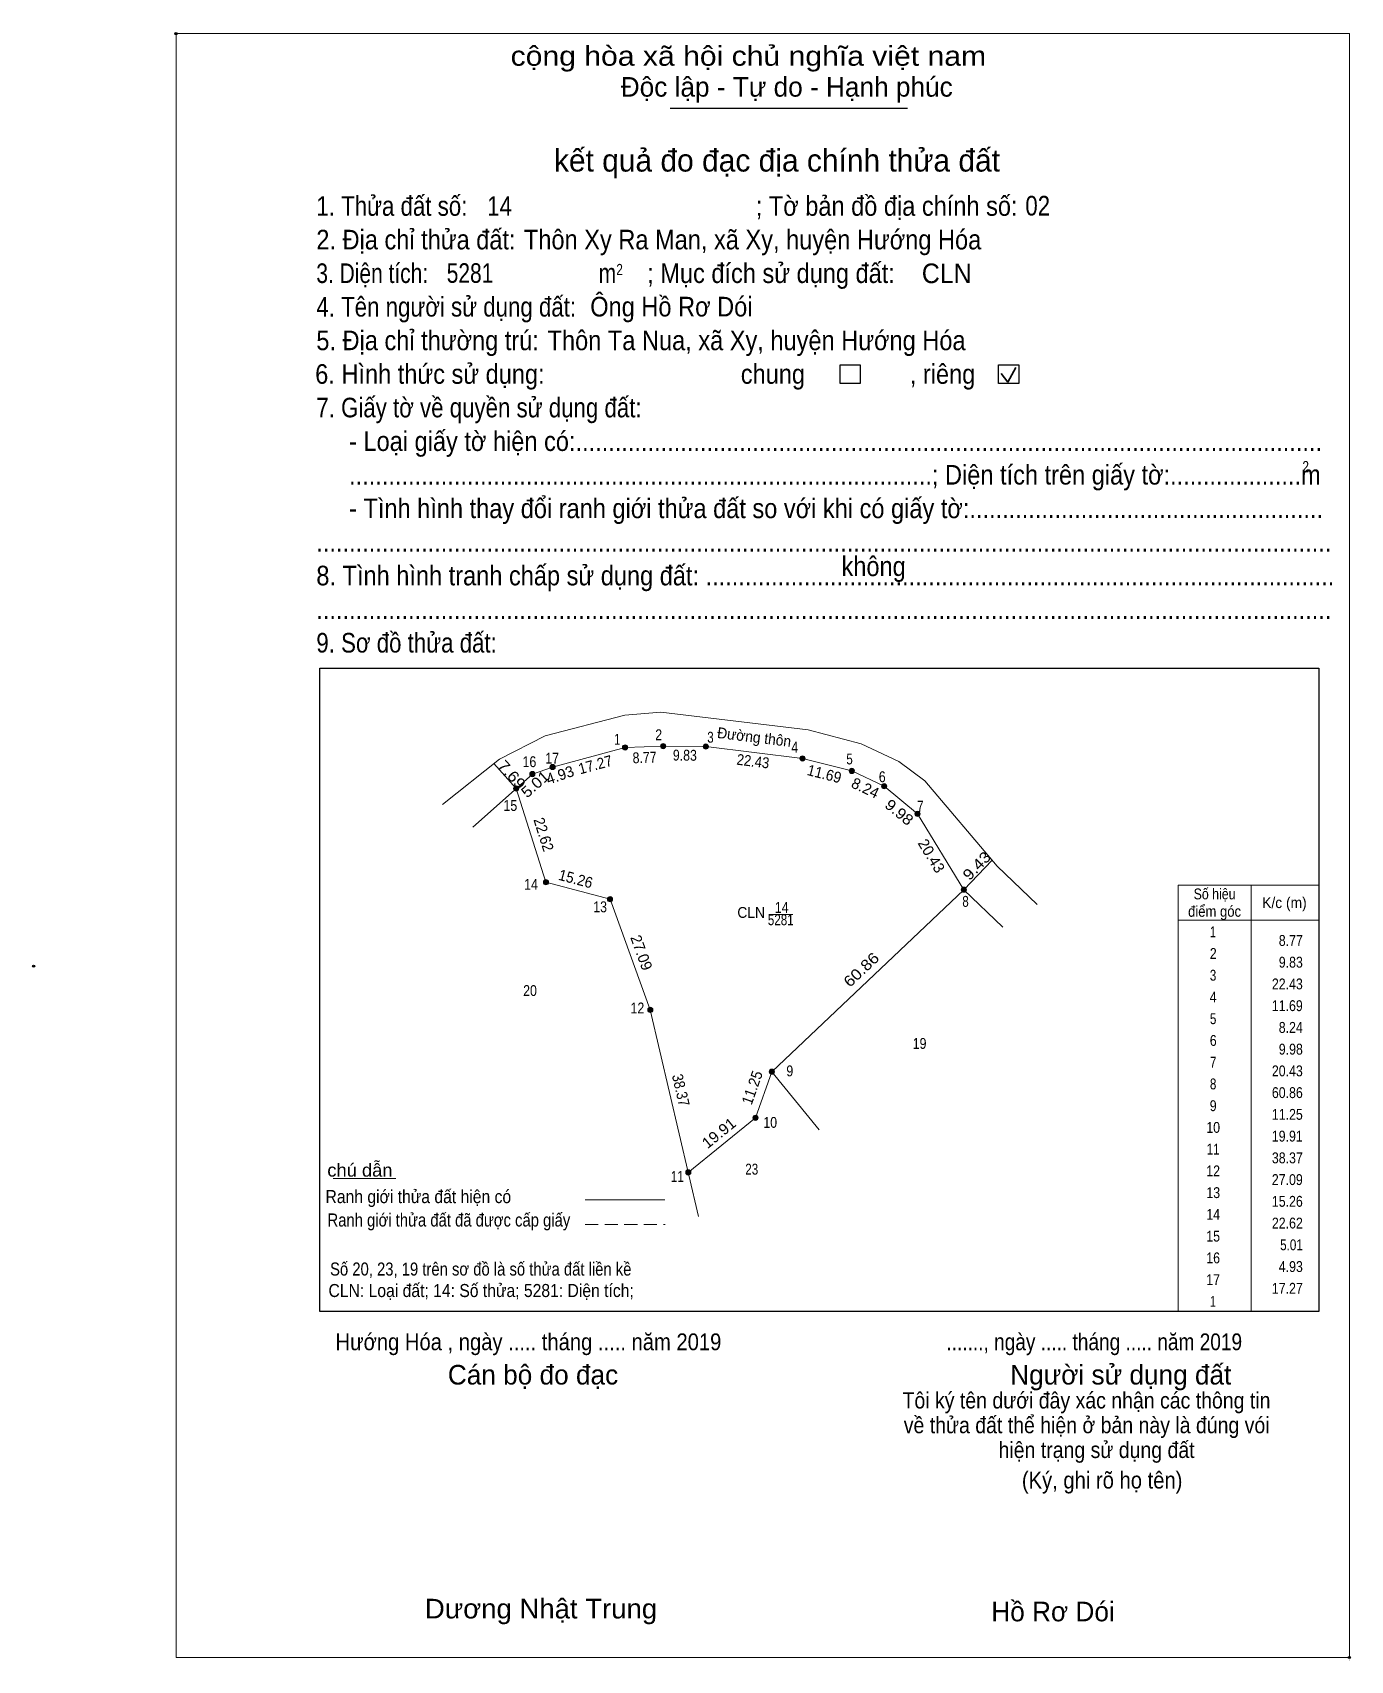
# Model space of a CAD drawing. Header units: metres. Extents: x 548648 to 549826, y 1819971 to 1820345.
# Drawn here: x 548647.9 to 548951.2, y 1819970.7 to 1820345.1 of the extents above; entities that cross this region are included whole.
import ezdxf
from ezdxf.enums import TextEntityAlignment as Align

# ---------------------------------------------------------------- set-up
doc = ezdxf.new("R2010")
doc.units = ezdxf.units.M
doc.header["$PDMODE"] = 32
doc.header["$PDSIZE"] = 0.5
doc.linetypes.add('MEDIUM_DASHED', pattern=[4.5, 3, -1.5])
for name, color, linetype, lineweight in [('1', 7, 'MEDIUM_DASHED', 13), ('10', 7, 'Continuous', 13), ('17', 7, 'Continuous', 13), ('2', 7, 'Continuous', 25), ('23', 7, 'Continuous', 13), ('32', 7, 'Continuous', 13), ('6', 7, 'Continuous', 13), ('63', 7, 'Continuous', 13)]:
    doc.layers.add(name, color=color, linetype=linetype, lineweight=lineweight)
doc.layers.add('7', color=7, linetype='Continuous')

msp = doc.modelspace()

# ---------------------------------------------------------------- hatches: boundary and pattern name
at = {"layer": '32'}
for points in [[(548784.9, 1820180.66, 1), (548783.7, 1820180.66, 1)], [(548793.66, 1820180.97, 1), (548792.46, 1820180.97, 1)], [(548803.49, 1820180.86, 1), (548802.29, 1820180.86, 1)], [(548768.23, 1820176.16, 1), (548767.03, 1820176.16, 1)], [(548825.75, 1820178.14, 1), (548824.55, 1820178.14, 1)], [(548837.08, 1820175.26, 1), (548835.88, 1820175.26, 1)], [(548759.83, 1820171.21, 1), (548758.63, 1820171.21, 1)], [(548763.57, 1820174.54, 1), (548762.37, 1820174.54, 1)], [(548844.53, 1820171.75, 1), (548843.33, 1820171.75, 1)], [(548852.21, 1820165.38, 1), (548851.01, 1820165.38, 1)], [(548766.7, 1820149.66, 1), (548765.5, 1820149.66, 1)], [(548781.45, 1820145.76, 1), (548780.25, 1820145.76, 1)], [(548862.85, 1820147.94, 1), (548861.65, 1820147.94, 1)], [(548790.71, 1820120.3, 1), (548789.51, 1820120.3, 1)], [(548818.66, 1820106.09, 1), (548817.46, 1820106.09, 1)], [(548814.93, 1820095.48, 1), (548813.73, 1820095.48, 1)], [(548799.46, 1820082.94, 1), (548798.26, 1820082.94, 1)]]:
    msp.add_hatch(color=256, dxfattribs=at).paths.add_polyline_path(points)

# ---------------------------------------------------------------- linework, layer by layer
at = {"layer": '10'}
for points in [[(548869.95, 1820153.37), (548853.32, 1820173.01), (548847.29, 1820177.44), (548838.67, 1820181.51), (548826.48, 1820184.7), (548792.5, 1820188.8), (548784.25, 1820188.05), (548765.89, 1820183.35), (548755.38, 1820177.96), (548742.27, 1820167.57)], [(548749.28, 1820162.32), (548762.97, 1820174.54), (548767.63, 1820176.16), (548784.3, 1820180.66), (548793.06, 1820180.97), (548802.89, 1820180.86), (548825.15, 1820178.14), (548836.48, 1820175.26), (548843.93, 1820171.75), (548851.61, 1820165.38), (548862.25, 1820147.94)], [(548759.23, 1820171.21), (548766.1, 1820149.66), (548780.85, 1820145.76), (548790.11, 1820120.3), (548801.24, 1820072.77)], [(548798.86, 1820082.94), (548814.33, 1820095.48), (548818.06, 1820106.09), (548862.25, 1820147.94)]]:
    msp.add_lwpolyline(points, dxfattribs=at)
at = {"layer": '17'}
msp.add_line((548717.11, 1820081.53), (548731.59, 1820081.53), dxfattribs=at)
at = {"layer": '2'}
for p, q in [((548794.7, 1820327.71), (548849.31, 1820327.71)), ((548714.09, 1820198.92), (548943.96, 1820198.92)), ((548943.96, 1820198.92), (548943.96, 1820050.96))]:
    msp.add_line(p, q, dxfattribs=at)
at = {"layer": '2', "lineweight": 35}
for p, q in [((548870.86, 1820266.67), (548872.4, 1820264.67)), ((548872.4, 1820264.67), (548874.27, 1820268.02))]:
    msp.add_line(p, q, dxfattribs=at)
at = {"layer": '2', "lineweight": 13}
msp.add_lwpolyline([(548680.98, 1820344.83), (548950.99, 1820344.83), (548950.99, 1819971.37), (548680.98, 1819971.37)], close=True, dxfattribs=at)
at = {"layer": '2'}
for points in [[(548833.77, 1820268.66), (548838.41, 1820268.66), (548838.41, 1820264.34), (548833.77, 1820264.34)], [(548870.26, 1820268.66), (548874.9, 1820268.66), (548874.9, 1820264.34), (548870.26, 1820264.34)]]:
    msp.add_lwpolyline(points, close=True, dxfattribs=at)
msp.add_lwpolyline([(548943.96, 1820050.96), (548714.09, 1820050.96), (548714.09, 1820198.92)], dxfattribs=at)
for p in [(548680.98, 1820344.83), (548950.99, 1819971.37)]:
    msp.add_point(p, dxfattribs=at)
at = {"layer": '23'}
for p, q in [((548869.95, 1820153.37), (548879.16, 1820144.54)), ((548862.25, 1820147.94), (548871.27, 1820139.29))]:
    msp.add_line(p, q, dxfattribs=at)
at = {"layer": '32'}
for p, q in [((548754.11, 1820176.95), (548759.23, 1820171.21)), ((548868.78, 1820154.75), (548862.25, 1820147.94)), ((548817.38, 1820142.27), (548822.91, 1820142.27)), ((548818.06, 1820106.09), (548828.95, 1820092.72))]:
    msp.add_line(p, q, dxfattribs=at)
for centre in [(548784.3, 1820180.66), (548793.06, 1820180.97), (548802.89, 1820180.86), (548767.63, 1820176.16), (548825.15, 1820178.14), (548836.48, 1820175.26), (548759.23, 1820171.21), (548762.97, 1820174.54), (548843.93, 1820171.75), (548851.61, 1820165.38), (548766.1, 1820149.66), (548780.85, 1820145.76), (548862.25, 1820147.94), (548790.11, 1820120.3), (548818.06, 1820106.09), (548814.33, 1820095.48), (548798.86, 1820082.94)]:
    msp.add_circle(centre, 0.6, dxfattribs=at)
at = {"layer": '6'}
msp.add_line((548775.15, 1820076.61), (548793.43, 1820076.61), dxfattribs=at)
at = {"layer": '6', "linetype": 'MEDIUM_DASHED'}
msp.add_line((548775.13, 1820070.98), (548793.53, 1820070.98), dxfattribs=at)
at = {"layer": '63'}
for p, q in [((548928.36, 1820148.96), (548928.36, 1820050.96)), ((548928.36, 1820148.96), (548928.36, 1820050.96)), ((548911.56, 1820140.96), (548943.96, 1820140.96))]:
    msp.add_line(p, q, dxfattribs=at)
msp.add_lwpolyline([(548911.56, 1820148.96), (548943.96, 1820148.96), (548943.96, 1820050.96), (548911.56, 1820050.96)], close=True, dxfattribs=at)
at = {"layer": '7'}
msp.add_point((548648.2, 1820130.35), dxfattribs=at)

# ---------------------------------------------------------------- texts
at = {"layer": '1'}
for s, width, p in [('CLN', 0.95, (548813.325, 1820141.46)), ('5281', 0.8, (548820.135, 1820139.78)), ('14', 0.85, (548820.365, 1820142.62))]:
    msp.add_text(s, height=2.5, dxfattribs=dict(at, width=width)).set_placement(p, align=Align.CENTER)
at = {"layer": '2'}
for s, height, width, p in [('cộng hòa xã hội chủ nghĩa việt nam', 4.507, 1.15, (548757.97, 1820337.45)), ('1. Thửa đất số:', 4.507, 0.85, (548713.26, 1820302.94)), ('14', 4.51, 0.85, (548752.57, 1820302.94)), ('; Tờ bản đồ địa chính số:', 4.507, 0.9, (548814.38, 1820302.94)), ('02', 4.51, 0.85, (548876.42, 1820303)), ('2. Địa chỉ thửa đất:', 4.507, 0.9, (548713.26, 1820295.21)), ('Thôn Xy Ra Man, xã Xy, huyện Hướng Hóa', 4.51, 0.9, (548761.03, 1820295.21)), ('3. Diện tích:', 4.507, 0.8, (548713.26, 1820287.48)), ('5281', 4.51, 0.8, (548743.26, 1820287.52)), ('2', 2.575, 0.8, (548782.28, 1820289.29)), ('; Mục đích sử dụng đất:', 4.507, 0.9, (548789.4, 1820287.48)), ('CLN', 4.51, 0.95, (548852.6, 1820287.45)), ('m', 4.507, 0.8, (548778.23, 1820287.48)), ('4. Tên người sử dụng đất:', 4.507, 0.85, (548713.26, 1820279.76)), ('Ông Hồ Rơ Dói', 4.51, 0.9, (548776.29, 1820279.79)), ('5. Địa chỉ thường trú:', 4.507, 0.9, (548713.26, 1820272.03)), ('Thôn Ta Nua, xã Xy, huyện Hướng Hóa', 4.51, 0.9, (548766.47, 1820272.03)), ('6. Hình thức sử dụng:', 4.507, 0.9, (548713, 1820264.3)), ('chung                , riêng', 4.507, 0.9, (548810.94, 1820264.3)), ('7. Giấy tờ về quyền sử dụng đất:', 4.507, 0.85, (548713.26, 1820256.58)), ('     - Loại giấy tờ hiện có:..................................................................................................................', 4.507, 0.9, (548713.26, 1820248.85)), ('     .........................................................................................; Diện tích trên giấy tờ:....................m', 4.507, 0.9, (548713.26, 1820241.12)), ('2', 2.575, 0.8, (548940.17, 1820243.96)), ('     - Tình hình thay đổi ranh giới thửa đất so với khi có giấy tờ:......................................................', 4.507, 0.9, (548713.26, 1820233.4)), ('...........................................................................................................................................................', 4.507, 0.9, (548713.26, 1820225.67)), ('không', 4.507, 0.9, (548834.12, 1820220.07)), ('8. Tình hình tranh chấp sử dụng đất: ................................................................................................', 4.507, 0.9, (548713.26, 1820217.94)), ('...........................................................................................................................................................', 4.507, 0.9, (548713.26, 1820210.22)), ('9. Sơ đồ thửa đất:', 4.507, 0.85, (548713.26, 1820202.49)), ('Hướng Hóa , ngày ..... tháng ..... năm 2019', 3.86, 0.9, (548717.67, 1820042.03)), ('......., ngày ..... tháng ..... năm 2019', 3.86, 0.85, (548858.26, 1820042.03)), ('(Ký, ghi rõ họ tên)', 3.863, 0.9, (548875.62, 1820010.22)), ('Dương Nhật Trung', 4.51, 1.05, (548738.24, 1819980.34))]:
    msp.add_text(s, height=height, dxfattribs=dict(at, width=width)).set_placement(p)
for s, height, p in [('Độc lập - Tự do - Hạnh phúc', 4.507, (548783.31, 1820330.34)), ('Cán bộ đo đạc', 4.507, (548743.52, 1820034.14)), ('Người sử dụng đất', 4.507, (548872.94, 1820034.14)), ('Hồ Rơ Dói', 4.51, (548868.58, 1819979.68))]:
    msp.add_text(s, height=height, dxfattribs=at).set_placement(p)
for s, height, p in [('kết quả đo đạc địa chính thửa đất', 5.151, (548819.265, 1820313.11)), ('.', 1.288, (548950.967, 1819970.68))]:
    msp.add_text(s, height=height, dxfattribs=at).set_placement(p, align=Align.CENTER)
at = {"layer": '2', "width": 0.9}
for s, p in [('Tôi ký tên dưới đây xác nhận các thông tin', (548890.495, 1820028.63)), ('về thửa đất thể hiện ở bản này là đúng vói', (548890.535, 1820022.94)), ('hiện trạng sử dụng đất', (548892.815, 1820017.24))]:
    msp.add_text(s, height=3.724, dxfattribs=at).set_placement(p, align=Align.CENTER)
at = {"layer": '32', "width": 1.15}
for s, rotation, p in [('7.69', 311.733, (548757.313, 1820173.562)), ('9.43', 46.202, (548866.143, 1820152.58))]:
    msp.add_text(s, height=2.5, rotation=rotation, dxfattribs=at).set_placement(p, align=Align.CENTER)
at = {"layer": '32'}
for s, width, p in [('20', 0.85, (548762.435, 1820123.5)), ('19', 0.85, (548852.085, 1820111.33)), ('23', 0.8, (548813.46, 1820082.42))]:
    msp.add_text(s, height=2.5, dxfattribs=dict(at, width=width)).set_placement(p, align=Align.CENTER)
at = {"layer": '6'}
for s, width, p in [('chú dẫn', 1.05, (548715.79, 1820081.95)), ('Ranh giới thửa đất hiện có ', 0.9, (548715.37, 1820075.86)), ('Ranh giới thửa đất đã được cấp giấy', 0.85, (548715.83, 1820070.48)), ('Số 20, 23, 19 trên sơ đồ là số thửa đất liền kề', 0.85, (548716.42, 1820059.2)), ('CLN: Loại đất; 14: Số thửa; 5281: Diện tích;', 0.9, (548716.06, 1820054.26))]:
    msp.add_text(s, height=3, dxfattribs=dict(at, width=width)).set_placement(p)
at = {"layer": '63'}
for s, width, p in [(' 1', 0.75, (548783.22, 1820181.29)), (' 2', 0.85, (548792.83, 1820182.33)), (' 3', 0.8, (548804.7, 1820181.76)), (' 17', 0.85, (548769.11, 1820176.94)), (' 4', 0.85, (548824.13, 1820179.46)), (' 16', 0.85, (548763.88, 1820176.13)), (' 5', 0.8, (548836.71, 1820176.76)), (' 6', 0.85, (548844.28, 1820172.67)), (' 15', 0.85, (548759.49, 1820166.06)), (' 7', 0.8, (548852.99, 1820165.9)), (' 14', 0.85, (548764.25, 1820147.93)), (' 8', 0.8, (548863.4, 1820144.01)), (' 13', 0.85, (548780.15, 1820142.76)), ('8.77', 0.85, (548940.28, 1820135.02)), ('9.83', 0.85, (548940.28, 1820130.02)), ('22.43', 0.85, (548940.27, 1820125.02)), (' 12', 0.85, (548788.73, 1820119.49)), ('11.69', 0.85, (548940.26, 1820120.02)), ('8.24', 0.85, (548940.27, 1820115.02)), ('9.98', 0.85, (548940.28, 1820110.02)), (' 9', 0.85, (548823.01, 1820105.02)), ('20.43', 0.85, (548940.27, 1820105.02)), ('60.86', 0.85, (548940.27, 1820100.02)), ('11.25', 0.85, (548940.27, 1820095.02)), (' 10', 0.85, (548819.29, 1820093.17)), ('19.91', 0.85, (548940.26, 1820090.02)), ('38.37', 0.85, (548940.27, 1820085.02)), (' 11', 0.8, (548797.82, 1820080.74)), ('27.09', 0.85, (548940.26, 1820080.02)), ('15.26', 0.85, (548940.27, 1820075.02)), ('22.62', 0.85, (548940.27, 1820070.02)), ('5.01', 0.8, (548940.27, 1820065.02)), ('4.93', 0.85, (548940.28, 1820060.02)), ('17.27', 0.85, (548940.27, 1820055.02))]:
    msp.add_text(s, height=2.5, dxfattribs=dict(at, width=width)).set_placement(p, align=Align.RIGHT)
for s, rotation, width, p in [('Đường thôn', 353.033, 0.95, (548813.883, 1820181.819)), ('8.77', 2.027, 0.85, (548788.846, 1820177.11)), ('9.83', 359.359, 0.85, (548798.056, 1820177.629)), ('17.27', 15.107, 0.95, (548777.794, 1820175.492)), ('22.43', 353.033, 0.9, (548813.603, 1820176.259)), ('11.69', 345.738, 0.95, (548829.857, 1820173.382)), ('5.01', 41.681, 1.1, (548764.439, 1820171.279)), ('9.98', 320.327, 1.1, (548846.607, 1820164.792)), ('22.62', 287.682, 0.95, (548764.391, 1820160.27)), ('15.26', 345.19, 0.95, (548772.63, 1820149.24)), ('60.86', 43.442, 1.15, (548839.53, 1820128.646)), ('38.37', 283.182, 0.9, (548795.924, 1820101.565)), ('11.25', 70.631, 0.95, (548814.734, 1820102.015)), ('19.91', 39.028, 1.05, (548806.688, 1820091.005))]:
    msp.add_text(s, height=2.5, rotation=rotation, dxfattribs=dict(at, width=width)).set_placement(p, align=Align.CENTER)
for s, rotation, p in [('4.93', 19.169, (548769.75, 1820173.136)), ('8.24', 334.773, (548839.062, 1820170.208)), ('20.43', 301.387, (548853.744, 1820155.086)), ('27.09', 289.987, (548786.9, 1820133.057))]:
    msp.add_text(s, height=2.5, rotation=rotation, dxfattribs=at).set_placement(p, align=Align.CENTER)
for s, width, p in [('Số hiệu', 0.85, (548919.97, 1820145.72)), ('K/c (m)', 0.95, (548936.05, 1820143.72)), ('điểm góc', 0.9, (548919.97, 1820141.72)), (' 1', 0.75, (548919.255, 1820137.02)), (' 2', 0.85, (548919.27, 1820132.02)), (' 3', 0.8, (548919.25, 1820127.02)), (' 4', 0.85, (548919.255, 1820122.02)), (' 5', 0.8, (548919.27, 1820117.02)), (' 6', 0.85, (548919.27, 1820112.02)), (' 7', 0.8, (548919.27, 1820107.02)), (' 8', 0.8, (548919.27, 1820102.02)), (' 9', 0.85, (548919.255, 1820097.02)), (' 10', 0.85, (548919.255, 1820092.02)), (' 11', 0.8, (548919.255, 1820087.02)), (' 12', 0.85, (548919.25, 1820082.02)), (' 13', 0.85, (548919.27, 1820077.02)), (' 14', 0.85, (548919.255, 1820072.02)), (' 15', 0.85, (548919.25, 1820067.02)), (' 16', 0.85, (548919.25, 1820062.02)), (' 17', 0.85, (548919.25, 1820057.02)), (' 1', 0.75, (548919.255, 1820052.02))]:
    msp.add_text(s, height=2.5, dxfattribs=dict(at, width=width)).set_placement(p, align=Align.CENTER)
at = {"layer": '7'}
msp.add_text('.', height=0.4, dxfattribs=at).set_placement((548648.204, 1820130.14), align=Align.CENTER)

doc.saveas('drawing.dxf')
